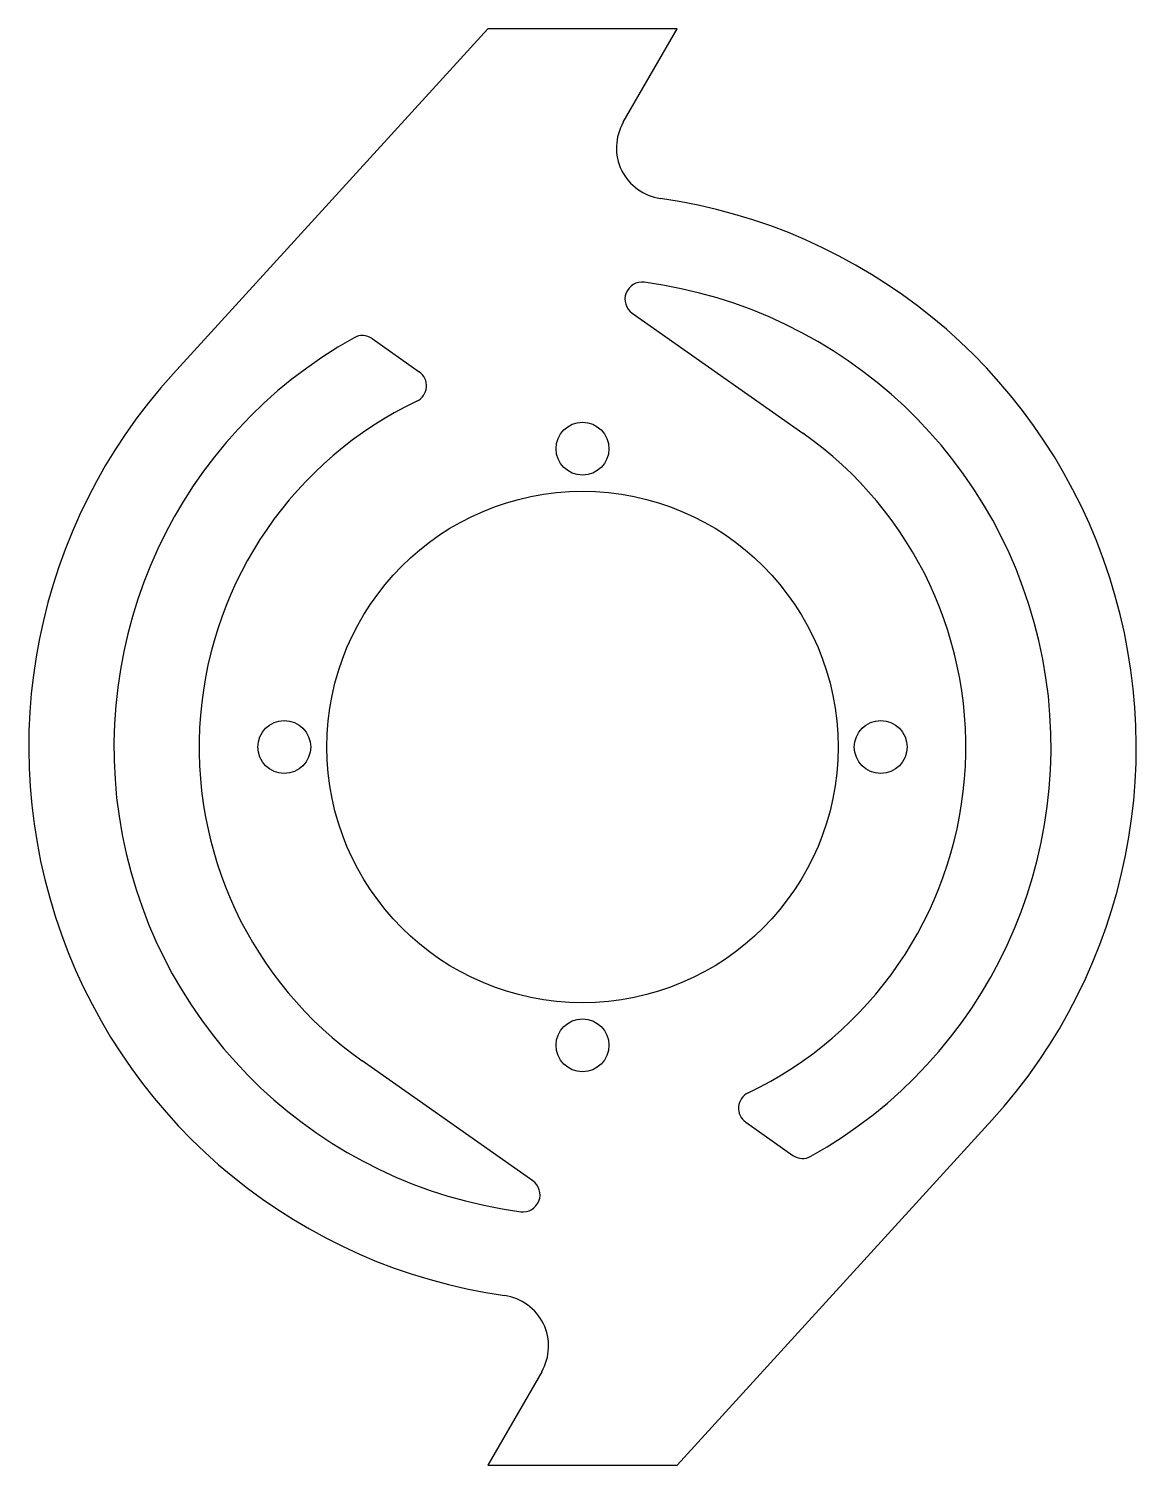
# Model space of a CAD drawing. Extents: x -32.5 to 32.5, y -42.1 to 42.1.
import ezdxf

# ---------------------------------------------------------------- set-up
doc = ezdxf.new("R2010")
doc.units = 0
doc.header["$MEASUREMENT"] = 0
doc.layers.add('VISIBLE', color=7, linetype='CONTINUOUS')

msp = doc.modelspace()

# ---------------------------------------------------------------- linework, layer by layer
at = {"layer": 'VISIBLE'}
for p, q in [((-5.562, 42.134), (-24.015, 21.898)), ((5.562, 42.134), (-5.562, 42.134)), ((2.394, 36.647), (5.562, 42.134)), ((2.916, 25.451), (12.937, 18.409)), ((-12.347, 23.954), (-9.581, 22.01)), ((-2.916, -25.451), (-12.937, -18.409)), ((5.562, -42.134), (24.015, -21.898)), ((9.581, -22.01), (12.347, -23.954)), ((-2.394, -36.647), (-5.562, -42.134)), ((-5.562, -42.134), (5.562, -42.134))]:
    msp.add_line(p, q, dxfattribs=at)
for centre, radius in [((0, 17.5), 1.55), ((0, 0), 15), ((-17.5, 0), 1.55), ((17.5, 0), 1.55), ((0, -17.5), 1.55)]:
    msp.add_circle(centre, radius, dxfattribs=at)
for centre, radius, start, end in [((4.992, 35.147), 3, 150, 261.91554), ((0, 0), 32.5, 317.63966, 81.91554), ((3.491, 26.269), 1, 82.43028, 234.9032), ((0, 0), 27.5, 299.18392, 82.43028), ((0, 0), 27.5, 119.18392, 262.43028), ((-12.922, 23.136), 1, 54.9032, 119.18392), ((-10.156, 21.192), 1, 295.60456, 54.9032), ((0, 0), 32.5, 137.63966, 261.91554), ((0, 0), 22.5, 115.60456, 234.9032), ((0, 0), 22.5, 295.60456, 54.9032), ((10.156, -21.192), 1, 115.60456, 234.9032), ((12.922, -23.136), 1, 234.9032, 299.18392), ((-3.491, -26.269), 1, 262.43028, 54.9032), ((-4.992, -35.147), 3, 330, 81.91554)]:
    msp.add_arc(centre, radius, start, end, dxfattribs=at)

doc.saveas('drawing.dxf')
